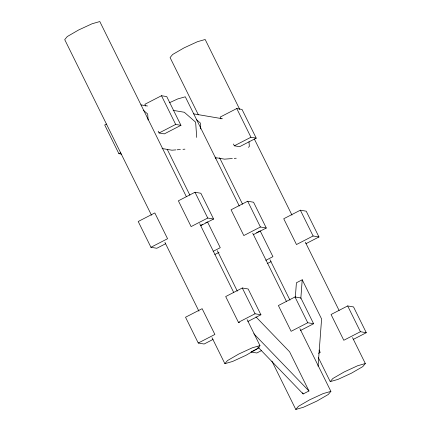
<?xml version="1.0" encoding="UTF-8"?>
<svg xmlns="http://www.w3.org/2000/svg" width="431" height="431" viewBox="0 0 431 431"><rect width="100%" height="100%" fill="white"/><g stroke="black" fill="none" stroke-linecap="round" stroke-linejoin="round"><path stroke-width="0.65" d="M295.316 297.422L296.409 282.779L302.223 279.789L321.591 318.972L318.067 366.231M300.833 298.424L302.223 279.789M212.047 337.732L224.874 363.678L227.444 360.596L238.785 354.023L252.259 347.812L259.968 345.603L247.146 319.657M259.968 345.603L257.399 348.69L246.058 355.263L232.584 361.469L224.874 363.678M271.923 361.156L295.795 409.45L298.365 406.363L309.706 399.79L323.18 393.584L330.889 391.375L299.863 328.589M318.304 357.482L330.238 381.624L332.802 378.537L344.148 371.964L357.622 365.752L365.332 363.543L352.504 337.597M330.889 391.375L328.32 394.457L316.979 401.029L303.505 407.241L295.795 409.45M365.332 363.543L362.762 366.63L351.416 373.203L337.947 379.409L330.238 381.624M248.471 147.38L249.328 146.373L248.999 141.74M106.484 124.053L104.706 124.968L118.891 153.673L121.526 154.12M158.172 131.191L159.061 132.985L164.33 133.879L180.945 125.319L166.759 96.619L161.49 95.72L144.875 104.28L145.759 106.074M118.891 153.673L120.669 152.752M159.061 132.985L175.676 124.424L180.945 125.319M233.44 144.008L234.324 145.802L239.593 146.696L256.213 138.135L242.028 109.436L236.759 108.537L220.139 117.097L221.028 118.891M234.324 145.802L250.944 137.241L256.213 138.135M194.99 192.253L178.369 200.814L191.111 226.593L207.731 218.032L213.598 219.029L200.857 193.255L194.99 192.253L207.731 218.032M150.942 247.281L167.562 238.72L154.821 212.941L138.206 221.502L150.942 247.281L156.809 248.278L165.714 243.693M200.393 225.585L202.769 224.362M205.738 222.832L207.516 221.917L220.257 247.69L213.135 251.359M247.685 201.229L231.07 209.789L243.806 235.563L260.426 227.002L266.293 228.004L253.552 202.225L247.685 201.229L260.426 227.002M200.539 225.752L213.598 219.029M256.628 232.718L260.189 230.881L272.931 256.66L265.808 260.329M300.359 210.193L283.738 218.754L296.48 244.533L313.1 235.972L318.967 236.969L306.225 211.195L300.359 210.193L313.1 235.972M214.848 254.5L219.002 252.361M253.234 234.728L266.293 228.004M267.522 263.465L271.083 261.633M305.908 243.698L318.967 236.969M247.857 321.499L260.917 314.775L248.175 288.996L242.308 287.994L225.693 296.555L238.429 322.334L239.733 322.555M198.265 343.022L214.88 334.461L202.139 308.688L185.524 317.243L198.265 343.022L204.127 344.019L213.033 339.434M238.429 322.334L255.05 313.773L260.917 314.775M295.003 296.97L278.388 305.531L291.124 331.304L307.745 322.749L313.612 323.746L300.87 297.972L295.003 296.97L307.745 322.749M251.553 351.691L259.268 347.715M347.677 305.94L331.062 314.495L343.798 340.274L360.418 331.714L366.285 332.716L353.544 306.937L347.677 305.94L360.418 331.714M261.574 350.548L256.828 352.994L250.961 351.992M300.552 330.469L313.612 323.746M318.471 353.318L320.249 352.402L319.064 350.004M353.226 339.439L366.285 332.716M257.84 346.95L303.149 393.961L308.962 390.971L289.594 351.782L255.966 316.882M169.383 102.772L177.583 98.99L185.292 96.781L239.297 206.045M175.81 149.886L171.899 150.198L162.051 148.517M177.109 149.783L180.368 149.53M182.976 149.32L184.926 149.169M232.331 158.538L224.513 159.152L215.317 157.59M234.281 158.382L236.236 158.231M140.937 104.878L147.504 105.999M173.122 110.358L184.285 112.259L195.642 122.188L196.714 137.414M193.551 113.838L222.444 118.757M196.358 119.532L200.307 122.986L200.727 128.939M143.254 110.142L147.693 114.026L148.119 119.985M253.848 333.777L308.962 390.971M239.771 109.49L205.172 39.49L197.463 41.699L183.989 47.911L172.648 54.484L170.078 57.565L198.411 114.894M254.382 139.062L291.965 215.096M305.385 242.249L339.084 310.444M236.759 108.537L250.944 137.241M219.589 157.741L242.551 204.208M269.989 259.726L289.971 300.154M215.161 157.035L216.044 158.823M252.722 233.209L286.432 301.425M161.49 95.72L175.676 124.424M302.551 392.76L303.149 393.961M242.308 287.994L255.05 313.773M167.201 149.266L189.877 195.146M217.326 250.686L237.314 291.13M186.3 196.552L99.809 21.55L92.099 23.759L78.631 29.971L67.284 36.543L64.715 39.625L151.502 215.231M199.725 223.705L233.721 292.498M164.928 242.384L198.923 311.177"/></g></svg>
